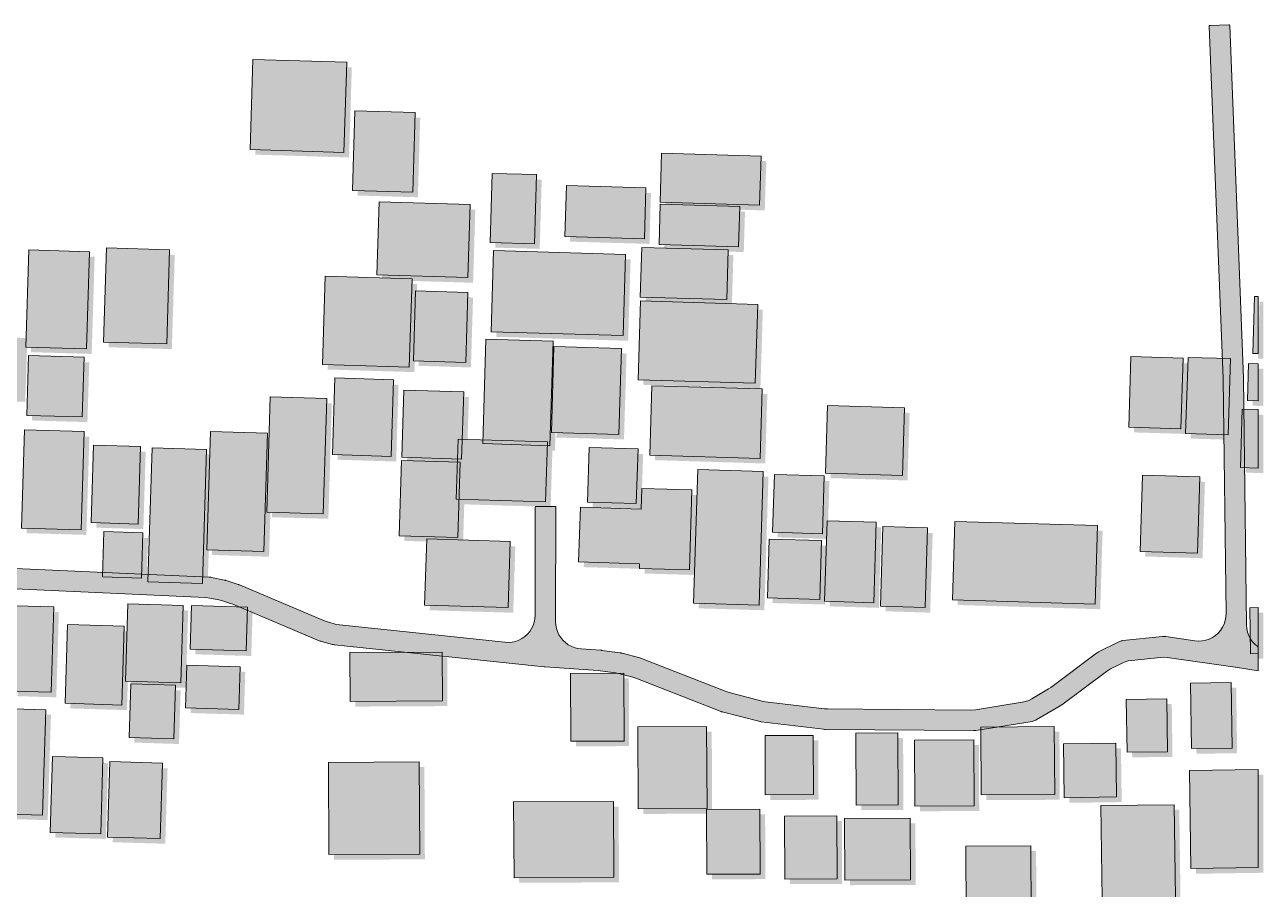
# Model space of a CAD drawing. Header units: metres. Extents: x 305909 to 307171, y 9156037 to 9156671.
# Drawn here: x 306959 to 307140.8, y 9156504.7 to 9156631.5 of the extents above; entities that cross this region are included whole.
import ezdxf

# ---------------------------------------------------------------- set-up
doc = ezdxf.new("R2010")
doc.units = ezdxf.units.M
for name, color, linetype, lineweight, true_color in [('B-BAYANGAN', 7, 'Continuous', 0, 0x76786c), ('J-PERKERASAN_JALAN', 7, 'Continuous', 9, 0x989896), ('K-BANGUNAN_LUAR_TAPAK', 7, 'Continuous', 9, 0xdedede)]:
    doc.layers.add(name, color=color, linetype=linetype, lineweight=lineweight, true_color=true_color)

msp = doc.modelspace()

# ---------------------------------------------------------------- hatches: boundary and pattern name
at = {"layer": 'B-BAYANGAN', "true_color": 0x76786c}
h = msp.add_hatch(color=8, dxfattribs=at)
h.dxf.hatch_style = 1
h.paths.add_polyline_path([(307007, 9156625.27), (307006.6, 9156612.06), (306992.83, 9156612.47), (306993.22, 9156625.68), (307007, 9156625.27)])
h = msp.add_hatch(color=8, dxfattribs=at)
h.dxf.hatch_style = 1
h.paths.add_polyline_path([(307017.04, 9156617.9), (307016.69, 9156606.22), (307007.85, 9156606.48), (307008.2, 9156618.16), (307017.04, 9156617.9)])
h = msp.add_hatch(color=8, dxfattribs=at)
h.dxf.hatch_style = 1
h.paths.add_polyline_path([(307067.82, 9156611.51), (307067.6, 9156604.29), (307053, 9156604.73), (307053.21, 9156611.95), (307067.82, 9156611.51)])
h = msp.add_hatch(color=8, dxfattribs=at)
h.dxf.hatch_style = 1
h.paths.add_polyline_path([(307028.34, 9156608.98), (307034.87, 9156608.79), (307034.57, 9156598.65), (307028.04, 9156598.84), (307028.34, 9156608.98)])
h = msp.add_hatch(color=8, dxfattribs=at)
h.dxf.hatch_style = 1
h.paths.add_polyline_path([(307050.9, 9156606.84), (307050.68, 9156599.38), (307039.03, 9156599.71), (307039.25, 9156607.19), (307050.9, 9156606.84)])
h = msp.add_hatch(color=8, dxfattribs=at)
h.dxf.hatch_style = 1
h.paths.add_polyline_path([(307025.12, 9156604.4), (307024.8, 9156593.68), (307011.41, 9156594.08), (307011.74, 9156604.8), (307025.12, 9156604.4)])
h = msp.add_hatch(color=8, dxfattribs=at)
h.dxf.hatch_style = 1
h.paths.add_polyline_path([(307064.7, 9156604.1), (307064.52, 9156598.18), (307052.85, 9156598.53), (307053.02, 9156604.45), (307064.7, 9156604.1)])
h = msp.add_hatch(color=8, dxfattribs=at)
h.dxf.hatch_style = 1
h.paths.add_polyline_path([(306981.01, 9156597.74), (306980.59, 9156583.95), (306971.31, 9156584.22), (306971.73, 9156598.03), (306981.01, 9156597.74)])
h = msp.add_hatch(color=8, dxfattribs=at)
h.dxf.hatch_style = 1
h.paths.add_polyline_path([(307062.99, 9156597.74), (307062.78, 9156590.45), (307050.09, 9156590.83), (307050.31, 9156598.12), (307062.99, 9156597.74)])
h = msp.add_hatch(color=8, dxfattribs=at)
h.dxf.hatch_style = 1
h.paths.add_polyline_path([(306969.26, 9156597.49), (306968.83, 9156583.24), (306959.9, 9156583.5), (306960.33, 9156597.76), (306969.26, 9156597.49)])
h = msp.add_hatch(color=8, dxfattribs=at)
h.dxf.hatch_style = 1
h.paths.add_polyline_path([(307047.91, 9156597.09), (307047.55, 9156585.17), (307028.19, 9156585.75), (307028.56, 9156597.66), (307047.91, 9156597.09)])
h = msp.add_hatch(color=8, dxfattribs=at)
h.dxf.hatch_style = 1
h.paths.add_polyline_path([(307016.59, 9156593.51), (307016.19, 9156580.57), (307003.47, 9156580.95), (307003.86, 9156593.89), (307016.59, 9156593.51)])
h = msp.add_hatch(color=8, dxfattribs=at)
h.dxf.hatch_style = 1
h.paths.add_polyline_path([(307024.79, 9156591.51), (307024.48, 9156581.25), (307016.8, 9156581.49), (307017.11, 9156591.74), (307024.79, 9156591.51)])
h = msp.add_hatch(color=8, dxfattribs=at)
h.dxf.hatch_style = 1
h.paths.add_polyline_path([(307140.75, 9156590.9), (307140.75, 9156582.54), (307139.96, 9156582.56), (307140.22, 9156590.91), (307140.75, 9156590.9)])
h = msp.add_hatch(color=8, dxfattribs=at)
h.dxf.hatch_style = 1
h.paths.add_polyline_path([(307067.32, 9156589.74), (307066.96, 9156578.19), (307049.77, 9156578.71), (307050.12, 9156590.26), (307067.32, 9156589.74)])
h = msp.add_hatch(color=8, dxfattribs=at)
h.dxf.hatch_style = 1
h.paths.add_polyline_path([(306959.38, 9156585.57), (306959.08, 9156576.21), (306948.7, 9156576.52), (306948.99, 9156585.88), (306959.38, 9156585.57)])
h = msp.add_hatch(color=8, dxfattribs=at)
h.dxf.hatch_style = 1
h.paths.add_polyline_path([(307037.28, 9156584.36), (307036.81, 9156569.03), (307026.97, 9156569.33), (307027.42, 9156584.65), (307037.28, 9156584.36)])
h = msp.add_hatch(color=8, dxfattribs=at)
h.dxf.hatch_style = 1
h.paths.add_polyline_path([(307047.32, 9156583.29), (307046.94, 9156570.69), (307037.03, 9156570.98), (307037.42, 9156583.58), (307047.32, 9156583.29)])
h = msp.add_hatch(color=8, dxfattribs=at)
h.dxf.hatch_style = 1
h.paths.add_polyline_path([(306968.47, 9156582), (306968.2, 9156573.24), (306960.06, 9156573.48), (306960.32, 9156582.24), (306968.47, 9156582)])
h = msp.add_hatch(color=8, dxfattribs=at)
h.dxf.hatch_style = 1
h.paths.add_polyline_path([(307129.73, 9156581.87), (307129.42, 9156571.5), (307121.77, 9156571.73), (307122.08, 9156582.09), (307129.73, 9156581.87)])
h = msp.add_hatch(color=8, dxfattribs=at)
h.dxf.hatch_style = 1
h.paths.add_polyline_path([(307136.71, 9156581.8), (307136.37, 9156570.63), (307130.11, 9156570.82), (307130.46, 9156581.99), (307136.71, 9156581.8)])
h = msp.add_hatch(color=8, dxfattribs=at)
h.dxf.hatch_style = 1
h.paths.add_polyline_path([(307140.75, 9156581.05), (307140.75, 9156575.6), (307139.19, 9156575.64), (307139.35, 9156581.09), (307140.75, 9156581.05)])
h = msp.add_hatch(color=8, dxfattribs=at)
h.dxf.hatch_style = 1
h.paths.add_polyline_path([(307013.85, 9156578.71), (307013.51, 9156567.46), (307004.91, 9156567.72), (307005.25, 9156578.97), (307013.85, 9156578.71)])
h = msp.add_hatch(color=8, dxfattribs=at)
h.dxf.hatch_style = 1
h.paths.add_polyline_path([(307004.07, 9156575.97), (307003.56, 9156559.05), (306995.28, 9156559.29), (306995.79, 9156576.21), (307004.07, 9156575.97)])
h = msp.add_hatch(color=8, dxfattribs=at)
h.dxf.hatch_style = 1
h.paths.add_polyline_path([(307024.18, 9156576.92), (307023.87, 9156567.07), (307015.1, 9156567.33), (307015.39, 9156577.18), (307024.18, 9156576.92)])
h = msp.add_hatch(color=8, dxfattribs=at)
h.dxf.hatch_style = 1
h.paths.add_polyline_path([(307067.98, 9156577.36), (307067.67, 9156567.17), (307051.49, 9156567.66), (307051.79, 9156577.83), (307067.98, 9156577.36)])
h = msp.add_hatch(color=8, dxfattribs=at)
h.dxf.hatch_style = 1
h.paths.add_polyline_path([(307088.85, 9156574.59), (307088.55, 9156564.68), (307077.26, 9156565.02), (307077.56, 9156574.93), (307088.85, 9156574.59)])
h = msp.add_hatch(color=8, dxfattribs=at)
h.dxf.hatch_style = 1
h.paths.add_polyline_path([(307140.75, 9156574.33), (307140.75, 9156565.75), (307138.18, 9156565.83), (307138.43, 9156574.4), (307140.75, 9156574.33)])
h = msp.add_hatch(color=8, dxfattribs=at)
h.dxf.hatch_style = 1
h.paths.add_polyline_path([(306968.49, 9156571.1), (306968.05, 9156556.69), (306959.26, 9156556.95), (306959.7, 9156571.37), (306968.49, 9156571.1)])
h = msp.add_hatch(color=8, dxfattribs=at)
h.dxf.hatch_style = 1
h.paths.add_polyline_path([(306995.38, 9156570.86), (306994.85, 9156553.49), (306986.48, 9156553.75), (306987, 9156571.1), (306995.38, 9156570.86)])
h = msp.add_hatch(color=8, dxfattribs=at)
h.dxf.hatch_style = 1
h.paths.add_polyline_path([(306976.75, 9156568.91), (306976.41, 9156557.54), (306969.5, 9156557.75), (306969.85, 9156569.13), (306976.75, 9156568.91)])
h = msp.add_hatch(color=8, dxfattribs=at)
h.dxf.hatch_style = 1
h.paths.add_polyline_path([(307036.45, 9156569.61), (307036.18, 9156560.79), (307023.07, 9156561.19), (307023.34, 9156570.01), (307036.45, 9156569.61)])
h = msp.add_hatch(color=8, dxfattribs=at)
h.dxf.hatch_style = 1
h.paths.add_polyline_path([(306986.44, 9156568.48), (306985.83, 9156548.83), (306977.83, 9156549.07), (306978.44, 9156568.72), (306986.44, 9156568.48)])
h = msp.add_hatch(color=8, dxfattribs=at)
h.dxf.hatch_style = 1
h.paths.add_polyline_path([(307049.75, 9156568.55), (307049.5, 9156560.55), (307042.34, 9156560.76), (307042.58, 9156568.76), (307049.75, 9156568.55)])
h = msp.add_hatch(color=8, dxfattribs=at)
h.dxf.hatch_style = 1
h.paths.add_polyline_path([(307023.67, 9156566.63), (307023.33, 9156555.55), (307014.69, 9156555.82), (307015.04, 9156566.88), (307023.67, 9156566.63)])
h = msp.add_hatch(color=8, dxfattribs=at)
h.dxf.hatch_style = 1
h.paths.add_polyline_path([(307068.14, 9156565.23), (307067.54, 9156545.64), (307057.91, 9156545.92), (307058.51, 9156565.52), (307068.14, 9156565.23)])
h = msp.add_hatch(color=8, dxfattribs=at)
h.dxf.hatch_style = 1
h.paths.add_polyline_path([(307077.08, 9156564.61), (307076.82, 9156556.1), (307069.5, 9156556.33), (307069.76, 9156564.82), (307077.08, 9156564.61)])
h = msp.add_hatch(color=8, dxfattribs=at)
h.dxf.hatch_style = 1
h.paths.add_polyline_path([(307132.19, 9156564.46), (307131.85, 9156553.27), (307123.42, 9156553.53), (307123.76, 9156564.71), (307132.19, 9156564.46)])
h = msp.add_hatch(color=8, dxfattribs=at)
h.dxf.hatch_style = 1
h.paths.add_polyline_path([(307050.21, 9156559.73), (307050.31, 9156562.76), (307057.67, 9156562.54), (307057.31, 9156550.81), (307049.95, 9156551.03), (307049.97, 9156551.7), (307041.04, 9156551.97), (307041.29, 9156560.01), (307050.21, 9156559.73)])
h = msp.add_hatch(color=8, dxfattribs=at)
h.dxf.hatch_style = 1
h.paths.add_polyline_path([(307084.69, 9156557.81), (307084.34, 9156545.99), (307077.13, 9156546.21), (307077.49, 9156558.02), (307084.69, 9156557.81)])
h = msp.add_hatch(color=8, dxfattribs=at)
h.dxf.hatch_style = 1
h.paths.add_polyline_path([(307117.18, 9156557.3), (307116.83, 9156545.79), (307095.91, 9156546.41), (307096.26, 9156557.92), (307117.18, 9156557.3)])
h = msp.add_hatch(color=8, dxfattribs=at)
h.dxf.hatch_style = 1
h.paths.add_polyline_path([(306977.09, 9156556.24), (306976.88, 9156549.6), (306971.18, 9156549.77), (306971.38, 9156556.42), (306977.09, 9156556.24)])
h = msp.add_hatch(color=8, dxfattribs=at)
h.dxf.hatch_style = 1
h.paths.add_polyline_path([(307092.24, 9156556.97), (307091.88, 9156545.29), (307085.34, 9156545.49), (307085.7, 9156557.17), (307092.24, 9156556.97)])
h = msp.add_hatch(color=8, dxfattribs=at)
h.dxf.hatch_style = 1
h.paths.add_polyline_path([(307030.99, 9156554.99), (307030.69, 9156545.27), (307018.44, 9156545.64), (307018.74, 9156555.36), (307030.99, 9156554.99)])
h = msp.add_hatch(color=8, dxfattribs=at)
h.dxf.hatch_style = 1
h.paths.add_polyline_path([(307076.68, 9156555.11), (307076.42, 9156546.48), (307068.73, 9156546.7), (307068.98, 9156555.34), (307076.68, 9156555.11)])
h = msp.add_hatch(color=8, dxfattribs=at)
h.dxf.hatch_style = 1
h.paths.add_polyline_path([(306964.01, 9156545.38), (306963.63, 9156532.86), (306957.95, 9156533.04), (306958.33, 9156545.56), (306964.01, 9156545.38)])
h = msp.add_hatch(color=8, dxfattribs=at)
h.dxf.hatch_style = 1
h.paths.add_polyline_path([(306982.99, 9156545.6), (306982.64, 9156534.26), (306974.56, 9156534.51), (306974.9, 9156545.85), (306982.99, 9156545.6)])
h = msp.add_hatch(color=8, dxfattribs=at)
h.dxf.hatch_style = 1
h.paths.add_polyline_path([(306992.44, 9156545.34), (306992.24, 9156538.93), (306984.03, 9156539.18), (306984.22, 9156545.59), (306992.44, 9156545.34)])
h = msp.add_hatch(color=8, dxfattribs=at)
h.dxf.hatch_style = 1
h.paths.add_polyline_path([(307140.75, 9156545.27), (307140.75, 9156538.53), (307139.61, 9156538.52), (307139.51, 9156545.25), (307140.75, 9156545.27)])
h = msp.add_hatch(color=8, dxfattribs=at)
h.dxf.hatch_style = 1
h.paths.add_polyline_path([(306974.35, 9156542.55), (306974, 9156530.99), (306965.68, 9156531.24), (306966.03, 9156542.79), (306974.35, 9156542.55)])
h = msp.add_hatch(color=8, dxfattribs=at)
h.dxf.hatch_style = 1
h.paths.add_polyline_path([(307021, 9156538.73), (307021.04, 9156531.58), (307007.51, 9156531.51), (307007.48, 9156538.67), (307021, 9156538.73)])
h = msp.add_hatch(color=8, dxfattribs=at)
h.dxf.hatch_style = 1
h.paths.add_polyline_path([(306991.36, 9156536.6), (306991.17, 9156530.33), (306983.33, 9156530.56), (306983.52, 9156536.83), (306991.36, 9156536.6)])
h = msp.add_hatch(color=8, dxfattribs=at)
h.dxf.hatch_style = 1
h.paths.add_polyline_path([(307047.65, 9156535.65), (307047.7, 9156525.71), (307039.9, 9156525.68), (307039.85, 9156535.6), (307047.65, 9156535.65)])
h = msp.add_hatch(color=8, dxfattribs=at)
h.dxf.hatch_style = 1
h.paths.add_polyline_path([(307136.78, 9156534.28), (307136.92, 9156524.67), (307130.96, 9156524.59), (307130.83, 9156534.2), (307136.78, 9156534.28)])
h = msp.add_hatch(color=8, dxfattribs=at)
h.dxf.hatch_style = 1
h.paths.add_polyline_path([(306981.88, 9156533.89), (306981.64, 9156526.02), (306975.08, 9156526.23), (306975.32, 9156534.08), (306981.88, 9156533.89)])
h = msp.add_hatch(color=8, dxfattribs=at)
h.dxf.hatch_style = 1
h.paths.add_polyline_path([(307127.33, 9156531.9), (307127.43, 9156524.13), (307121.52, 9156524.06), (307121.4, 9156531.81), (307127.33, 9156531.9)])
h = msp.add_hatch(color=8, dxfattribs=at)
h.dxf.hatch_style = 1
h.paths.add_polyline_path([(306962.85, 9156530.3), (306962.37, 9156514.85), (306954.29, 9156515.09), (306954.76, 9156530.55), (306962.85, 9156530.3)])
h = msp.add_hatch(color=8, dxfattribs=at)
h.dxf.hatch_style = 1
h.paths.add_polyline_path([(307059.82, 9156527.84), (307059.88, 9156515.81), (307049.76, 9156515.76), (307049.7, 9156527.8), (307059.82, 9156527.84)])
h = msp.add_hatch(color=8, dxfattribs=at)
h.dxf.hatch_style = 1
h.paths.add_polyline_path([(307110.84, 9156527.82), (307110.9, 9156517.84), (307100.12, 9156517.79), (307100.06, 9156527.76), (307110.84, 9156527.82)])
h = msp.add_hatch(color=8, dxfattribs=at)
h.dxf.hatch_style = 1
h.paths.add_polyline_path([(307075.45, 9156526.54), (307075.49, 9156517.84), (307068.43, 9156517.8), (307068.39, 9156526.52), (307075.45, 9156526.54)])
h = msp.add_hatch(color=8, dxfattribs=at)
h.dxf.hatch_style = 1
h.paths.add_polyline_path([(307087.9, 9156526.89), (307087.95, 9156516.34), (307081.77, 9156516.32), (307081.72, 9156526.86), (307087.9, 9156526.89)])
h = msp.add_hatch(color=8, dxfattribs=at)
h.dxf.hatch_style = 1
h.paths.add_polyline_path([(307099.02, 9156525.89), (307099.07, 9156516.2), (307090.38, 9156516.15), (307090.33, 9156525.84), (307099.02, 9156525.89)])
h = msp.add_hatch(color=8, dxfattribs=at)
h.dxf.hatch_style = 1
h.paths.add_polyline_path([(307119.87, 9156525.39), (307119.98, 9156517.5), (307112.3, 9156517.39), (307112.19, 9156525.28), (307119.87, 9156525.39)])
h = msp.add_hatch(color=8, dxfattribs=at)
h.dxf.hatch_style = 1
h.paths.add_polyline_path([(306971.23, 9156523.24), (306970.9, 9156512.09), (306963.48, 9156512.31), (306963.82, 9156523.45), (306971.23, 9156523.24)])
h = msp.add_hatch(color=8, dxfattribs=at)
h.dxf.hatch_style = 1
h.paths.add_polyline_path([(306979.96, 9156522.45), (306979.63, 9156511.39), (306971.92, 9156511.61), (306972.26, 9156522.68), (306979.96, 9156522.45)])
h = msp.add_hatch(color=8, dxfattribs=at)
h.dxf.hatch_style = 1
h.paths.add_polyline_path([(307017.65, 9156522.65), (307017.72, 9156509.1), (307004.39, 9156509.04), (307004.32, 9156522.58), (307017.65, 9156522.65)])
h = msp.add_hatch(color=8, dxfattribs=at)
h.dxf.hatch_style = 1
h.paths.add_polyline_path([(307140.75, 9156521.53), (307140.75, 9156507.13), (307130.87, 9156506.99), (307130.67, 9156521.38), (307140.75, 9156521.53)])
h = msp.add_hatch(color=8, dxfattribs=at)
h.dxf.hatch_style = 1
h.paths.add_polyline_path([(307046.16, 9156516.84), (307046.21, 9156505.73), (307031.56, 9156505.66), (307031.5, 9156516.77), (307046.16, 9156516.84)])
h = msp.add_hatch(color=8, dxfattribs=at)
h.dxf.hatch_style = 1
h.paths.add_polyline_path([(307128.43, 9156516.37), (307128.62, 9156502.74), (307117.88, 9156502.58), (307117.68, 9156516.23), (307128.43, 9156516.37)])
h = msp.add_hatch(color=8, dxfattribs=at)
h.dxf.hatch_style = 1
h.paths.add_polyline_path([(307067.65, 9156515.7), (307067.7, 9156506.2), (307059.85, 9156506.16), (307059.8, 9156515.66), (307067.65, 9156515.7)])
h = msp.add_hatch(color=8, dxfattribs=at)
h.dxf.hatch_style = 1
h.paths.add_polyline_path([(307078.92, 9156514.71), (307078.96, 9156505.49), (307071.3, 9156505.46), (307071.26, 9156514.67), (307078.92, 9156514.71)])
h = msp.add_hatch(color=8, dxfattribs=at)
h.dxf.hatch_style = 1
h.paths.add_polyline_path([(307089.7, 9156514.38), (307089.75, 9156505.35), (307080.1, 9156505.31), (307080.06, 9156514.33), (307089.7, 9156514.38)])
h = msp.add_hatch(color=8, dxfattribs=at)
h.dxf.hatch_style = 1
h.paths.add_polyline_path([(307107.42, 9156510.32), (307107.46, 9156500.15), (307097.91, 9156500.11), (307097.86, 9156510.27), (307107.42, 9156510.32)])
at = {"layer": 'J-PERKERASAN_JALAN', "true_color": 0xa8a8a6}
h = msp.add_hatch(color=253, dxfattribs=at)
h.dxf.hatch_style = 1
h.paths.add_polyline_path([(306893.42, 9156556.71), (306893.57, 9156556.21), (306893.79, 9156555.74), (306894.06, 9156555.29), (306894.4, 9156554.89), (306894.78, 9156554.53), (306895.2, 9156554.23), (306895.66, 9156553.98), (306896.15, 9156553.8), (306896.66, 9156553.68), (306897.18, 9156553.63), (306920.23, 9156552.87), (306920.25, 9156552.86), (306932.47, 9156552.27), (306932.63, 9156552.26), (306944.68, 9156552.16), (306944.7, 9156552.16), (306944.74, 9156552.16), (306957.59, 9156551.78), (306957.62, 9156551.78), (306986.09, 9156550.49), (306986.16, 9156550.48), (306986.32, 9156550.47), (306986.4, 9156550.45), (306988.31, 9156550.06), (306988.41, 9156550.03), (306988.46, 9156550.02), (306988.56, 9156549.99), (306990.32, 9156549.43), (306990.4, 9156549.4), (306990.44, 9156549.39), (306990.53, 9156549.35), (307003.11, 9156544.05), (307003.63, 9156543.87), (307004.57, 9156543.62), (307005.19, 9156543.51), (307006.61, 9156543.36), (307029.48, 9156540.95), (307030, 9156540.93), (307030.51, 9156540.97), (307031.01, 9156541.08), (307031.5, 9156541.26), (307031.96, 9156541.49), (307032.38, 9156541.78), (307032.76, 9156542.13), (307033.1, 9156542.52), (307033.38, 9156542.95), (307033.61, 9156543.41), (307033.77, 9156543.9), (307033.87, 9156544.4), (307033.9, 9156544.92), (307033.93, 9156560.75), (307033.94, 9156560.88), (307034.07, 9156560.88), (307036.8, 9156560.88), (307036.93, 9156560.87), (307036.93, 9156560.75), (307036.9, 9156543.97), (307036.93, 9156543.47), (307037.03, 9156542.98), (307037.18, 9156542.5), (307037.39, 9156542.04), (307037.66, 9156541.62), (307037.98, 9156541.23), (307038.34, 9156540.89), (307038.75, 9156540.59), (307039.19, 9156540.35), (307039.65, 9156540.16), (307040.14, 9156540.04), (307040.64, 9156539.97), (307043.51, 9156539.78), (307043.58, 9156539.78), (307043.62, 9156539.77), (307043.69, 9156539.76), (307046.37, 9156539.39), (307046.49, 9156539.37), (307046.54, 9156539.36), (307046.66, 9156539.33), (307049.25, 9156538.65), (307049.36, 9156538.62), (307049.42, 9156538.6), (307049.53, 9156538.56), (307061.92, 9156533.72), (307062.38, 9156533.57), (307067.21, 9156532.32), (307067.72, 9156532.23), (307076.35, 9156531.18), (307076.8, 9156531.16), (307097.86, 9156531), (307098.52, 9156531.05), (307105.38, 9156532.15), (307105.87, 9156532.26), (307106.33, 9156532.42), (307106.78, 9156532.65), (307109.22, 9156534.09), (307109.59, 9156534.33), (307116.3, 9156539.34), (307116.37, 9156539.39), (307116.52, 9156539.48), (307116.6, 9156539.52), (307119.56, 9156541), (307119.64, 9156541.04), (307119.79, 9156541.1), (307119.92, 9156541.13), (307120.07, 9156541.16), (307120.16, 9156541.18), (307125.95, 9156541.77), (307126.08, 9156541.78), (307126.32, 9156541.78), (307126.44, 9156541.77), (307130.73, 9156541.16), (307131.26, 9156541.12), (307131.79, 9156541.15), (307132.31, 9156541.25), (307132.81, 9156541.42), (307133.29, 9156541.65), (307133.73, 9156541.95), (307134.12, 9156542.3), (307134.47, 9156542.69), (307134.77, 9156543.14), (307135, 9156543.61), (307135.16, 9156544.12), (307135.26, 9156544.64), (307135.29, 9156545.17), (307134.87, 9156579.59), (307134.87, 9156579.7), (307132.84, 9156631.28), (307132.84, 9156631.4), (307132.96, 9156631.41), (307135.7, 9156631.52), (307135.82, 9156631.52), (307135.83, 9156631.4), (307137.87, 9156579.75), (307137.87, 9156579.73), (307137.87, 9156579.71), (307137.87, 9156579.69), (307138.31, 9156543.45), (307138.35, 9156542.94), (307138.45, 9156542.44), (307138.62, 9156541.96), (307138.85, 9156541.5), (307139.13, 9156541.07), (307139.46, 9156540.69), (307139.85, 9156540.35), (307140, 9156540.24), (307140, 9156536.77), (307136.67, 9156537.29), (307136.62, 9156537.29), (307126.63, 9156538.71), (307126.14, 9156538.75), (307125.65, 9156538.73), (307121.42, 9156538.29), (307120.94, 9156538.21), (307120.48, 9156538.08), (307120.04, 9156537.89), (307118.34, 9156537.04), (307117.73, 9156536.67), (307111.18, 9156531.78), (307111.09, 9156531.71), (307111.05, 9156531.68), (307110.96, 9156531.63), (307107.44, 9156529.56), (307107.36, 9156529.52), (307107.21, 9156529.45), (307107.08, 9156529.4), (307106.93, 9156529.36), (307106.83, 9156529.34), (307098.58, 9156528.02), (307098.5, 9156528.01), (307098.34, 9156527.99), (307098.25, 9156527.99), (307076.52, 9156528.16), (307076.41, 9156528.16), (307076.35, 9156528.17), (307076.24, 9156528.18), (307067.07, 9156529.28), (307066.94, 9156529.3), (307066.87, 9156529.32), (307066.74, 9156529.35), (307061.37, 9156530.73), (307061.25, 9156530.76), (307061.19, 9156530.78), (307061.08, 9156530.82), (307048.68, 9156535.67), (307048.24, 9156535.82), (307046.15, 9156536.36), (307045.69, 9156536.46), (307043.44, 9156536.77), (307043.15, 9156536.8), (307035.31, 9156537.32), (307035.27, 9156537.32), (307035.25, 9156537.32), (307035.21, 9156537.33), (307006.32, 9156540.38), (307006.31, 9156540.38), (307004.49, 9156540.57), (307004.41, 9156540.58), (307004.26, 9156540.61), (307004.18, 9156540.62), (307002.56, 9156541.05), (307002.43, 9156541.09), (307002.36, 9156541.12), (307002.23, 9156541.17), (306989.55, 9156546.51), (306989.21, 9156546.63), (306987.88, 9156547.06), (306987.47, 9156547.17), (306986.18, 9156547.43), (306985.55, 9156547.51), (306957.54, 9156548.78), (306957.47, 9156548.78), (306944.69, 9156549.16), (306944.61, 9156549.16), (306932.52, 9156549.26), (306932.48, 9156549.26), (306932.46, 9156549.26), (306932.42, 9156549.27), (306920.16, 9156549.87), (306920.1, 9156549.87), (306897.12, 9156550.63), (306896.6, 9156550.61), (306896.08, 9156550.53), (306895.57, 9156550.37), (306895.09, 9156550.15), (306894.65, 9156549.87), (306894.24, 9156549.53), (306893.88, 9156549.15), (306893.58, 9156548.72), (306893.33, 9156548.25), (306893.15, 9156547.75), (306893.04, 9156547.24), (306892.99, 9156546.71), (306893.01, 9156547.72), (306893.15, 9156552.27), (306893.32, 9156557.75), (306893.33, 9156557.23), (306893.42, 9156556.71)])
at = {"layer": 'K-BANGUNAN_LUAR_TAPAK', "true_color": 0xececea}
h = msp.add_hatch(color=7, dxfattribs=at)
h.dxf.hatch_style = 1
h.paths.add_polyline_path([(307006.25, 9156626.02), (307005.85, 9156612.81), (306992.08, 9156613.22), (306992.47, 9156626.43), (307006.25, 9156626.02)])
h = msp.add_hatch(color=7, dxfattribs=at)
h.dxf.hatch_style = 1
h.paths.add_polyline_path([(307016.29, 9156618.65), (307015.94, 9156606.97), (307007.1, 9156607.23), (307007.45, 9156618.91), (307016.29, 9156618.65)])
h = msp.add_hatch(color=7, dxfattribs=at)
h.dxf.hatch_style = 1
h.paths.add_polyline_path([(307067.07, 9156612.26), (307066.85, 9156605.04), (307052.25, 9156605.48), (307052.46, 9156612.7), (307067.07, 9156612.26)])
h = msp.add_hatch(color=7, dxfattribs=at)
h.dxf.hatch_style = 1
h.paths.add_polyline_path([(307027.59, 9156609.73), (307034.12, 9156609.54), (307033.82, 9156599.4), (307027.29, 9156599.59), (307027.59, 9156609.73)])
h = msp.add_hatch(color=7, dxfattribs=at)
h.dxf.hatch_style = 1
h.paths.add_polyline_path([(307050.15, 9156607.59), (307049.93, 9156600.13), (307038.28, 9156600.46), (307038.5, 9156607.94), (307050.15, 9156607.59)])
h = msp.add_hatch(color=7, dxfattribs=at)
h.dxf.hatch_style = 1
h.paths.add_polyline_path([(307024.37, 9156605.15), (307024.05, 9156594.43), (307010.66, 9156594.83), (307010.99, 9156605.55), (307024.37, 9156605.15)])
h = msp.add_hatch(color=7, dxfattribs=at)
h.dxf.hatch_style = 1
h.paths.add_polyline_path([(307063.95, 9156604.85), (307063.77, 9156598.93), (307052.1, 9156599.28), (307052.27, 9156605.2), (307063.95, 9156604.85)])
h = msp.add_hatch(color=7, dxfattribs=at)
h.dxf.hatch_style = 1
h.paths.add_polyline_path([(306968.51, 9156598.24), (306968.08, 9156583.99), (306959.15, 9156584.25), (306959.58, 9156598.51), (306968.51, 9156598.24)])
h = msp.add_hatch(color=7, dxfattribs=at)
h.dxf.hatch_style = 1
h.paths.add_polyline_path([(306980.26, 9156598.49), (306979.84, 9156584.7), (306970.56, 9156584.97), (306970.98, 9156598.78), (306980.26, 9156598.49)])
h = msp.add_hatch(color=7, dxfattribs=at)
h.dxf.hatch_style = 1
h.paths.add_polyline_path([(307047.16, 9156597.84), (307046.8, 9156585.92), (307027.44, 9156586.5), (307027.81, 9156598.41), (307047.16, 9156597.84)])
h = msp.add_hatch(color=7, dxfattribs=at)
h.dxf.hatch_style = 1
h.paths.add_polyline_path([(307062.24, 9156598.49), (307062.03, 9156591.2), (307049.34, 9156591.58), (307049.56, 9156598.87), (307062.24, 9156598.49)])
h = msp.add_hatch(color=7, dxfattribs=at)
h.dxf.hatch_style = 1
h.paths.add_polyline_path([(307015.84, 9156594.26), (307015.44, 9156581.32), (307002.72, 9156581.7), (307003.11, 9156594.64), (307015.84, 9156594.26)])
h = msp.add_hatch(color=7, dxfattribs=at)
h.dxf.hatch_style = 1
h.paths.add_polyline_path([(307024.04, 9156592.26), (307023.73, 9156582), (307016.05, 9156582.24), (307016.36, 9156592.49), (307024.04, 9156592.26)])
h = msp.add_hatch(color=7, dxfattribs=at)
h.dxf.hatch_style = 1
h.paths.add_polyline_path([(307066.57, 9156590.49), (307066.21, 9156578.94), (307049.02, 9156579.46), (307049.37, 9156591.01), (307066.57, 9156590.49)])
h = msp.add_hatch(color=7, dxfattribs=at)
h.dxf.hatch_style = 1
h.paths.add_polyline_path([(307140, 9156591.65), (307140, 9156583.29), (307139.21, 9156583.31), (307139.47, 9156591.66), (307140, 9156591.65)])
h = msp.add_hatch(color=7, dxfattribs=at)
h.dxf.hatch_style = 1
h.paths.add_polyline_path([(307036.53, 9156585.11), (307036.06, 9156569.78), (307026.22, 9156570.08), (307026.67, 9156585.4), (307036.53, 9156585.11)])
h = msp.add_hatch(color=7, dxfattribs=at)
h.dxf.hatch_style = 1
h.paths.add_polyline_path([(307046.57, 9156584.04), (307046.19, 9156571.44), (307036.28, 9156571.73), (307036.67, 9156584.33), (307046.57, 9156584.04)])
h = msp.add_hatch(color=7, dxfattribs=at)
h.dxf.hatch_style = 1
h.paths.add_polyline_path([(306967.72, 9156582.75), (306967.45, 9156573.99), (306959.31, 9156574.23), (306959.57, 9156582.99), (306967.72, 9156582.75)])
h = msp.add_hatch(color=7, dxfattribs=at)
h.dxf.hatch_style = 1
h.paths.add_polyline_path([(307128.98, 9156582.62), (307128.67, 9156572.25), (307121.02, 9156572.48), (307121.33, 9156582.84), (307128.98, 9156582.62)])
h = msp.add_hatch(color=7, dxfattribs=at)
h.dxf.hatch_style = 1
h.paths.add_polyline_path([(307135.96, 9156582.55), (307135.62, 9156571.38), (307129.36, 9156571.57), (307129.71, 9156582.74), (307135.96, 9156582.55)])
h = msp.add_hatch(color=7, dxfattribs=at)
h.dxf.hatch_style = 1
h.paths.add_polyline_path([(307140, 9156581.8), (307140, 9156576.35), (307138.44, 9156576.39), (307138.6, 9156581.84), (307140, 9156581.8)])
h = msp.add_hatch(color=7, dxfattribs=at)
h.dxf.hatch_style = 1
h.paths.add_polyline_path([(307013.1, 9156579.46), (307012.76, 9156568.21), (307004.16, 9156568.47), (307004.5, 9156579.72), (307013.1, 9156579.46)])
h = msp.add_hatch(color=7, dxfattribs=at)
h.dxf.hatch_style = 1
h.paths.add_polyline_path([(307023.43, 9156577.67), (307023.12, 9156567.82), (307014.35, 9156568.08), (307014.64, 9156577.93), (307023.43, 9156577.67)])
h = msp.add_hatch(color=7, dxfattribs=at)
h.dxf.hatch_style = 1
h.paths.add_polyline_path([(307067.23, 9156578.11), (307066.92, 9156567.92), (307050.74, 9156568.41), (307051.04, 9156578.58), (307067.23, 9156578.11)])
h = msp.add_hatch(color=7, dxfattribs=at)
h.dxf.hatch_style = 1
h.paths.add_polyline_path([(307003.32, 9156576.72), (307002.81, 9156559.8), (306994.53, 9156560.04), (306995.04, 9156576.96), (307003.32, 9156576.72)])
h = msp.add_hatch(color=7, dxfattribs=at)
h.dxf.hatch_style = 1
h.paths.add_polyline_path([(307088.1, 9156575.34), (307087.8, 9156565.43), (307076.51, 9156565.77), (307076.81, 9156575.68), (307088.1, 9156575.34)])
h = msp.add_hatch(color=7, dxfattribs=at)
h.dxf.hatch_style = 1
h.paths.add_polyline_path([(307140, 9156575.08), (307140, 9156566.5), (307137.43, 9156566.58), (307137.68, 9156575.15), (307140, 9156575.08)])
h = msp.add_hatch(color=7, dxfattribs=at)
h.dxf.hatch_style = 1
h.paths.add_polyline_path([(306967.74, 9156571.85), (306967.3, 9156557.44), (306958.51, 9156557.7), (306958.95, 9156572.12), (306967.74, 9156571.85)])
h = msp.add_hatch(color=7, dxfattribs=at)
h.dxf.hatch_style = 1
h.paths.add_polyline_path([(306994.63, 9156571.61), (306994.1, 9156554.24), (306985.73, 9156554.5), (306986.25, 9156571.85), (306994.63, 9156571.61)])
h = msp.add_hatch(color=7, dxfattribs=at)
h.dxf.hatch_style = 1
h.paths.add_polyline_path([(307035.7, 9156570.36), (307035.43, 9156561.54), (307022.32, 9156561.94), (307022.59, 9156570.76), (307035.7, 9156570.36)])
h = msp.add_hatch(color=7, dxfattribs=at)
h.dxf.hatch_style = 1
h.paths.add_polyline_path([(306976, 9156569.66), (306975.66, 9156558.29), (306968.75, 9156558.5), (306969.1, 9156569.88), (306976, 9156569.66)])
h = msp.add_hatch(color=7, dxfattribs=at)
h.dxf.hatch_style = 1
h.paths.add_polyline_path([(306985.69, 9156569.23), (306985.08, 9156549.58), (306977.08, 9156549.82), (306977.69, 9156569.47), (306985.69, 9156569.23)])
h = msp.add_hatch(color=7, dxfattribs=at)
h.dxf.hatch_style = 1
h.paths.add_polyline_path([(307049, 9156569.3), (307048.75, 9156561.3), (307041.59, 9156561.51), (307041.83, 9156569.51), (307049, 9156569.3)])
h = msp.add_hatch(color=7, dxfattribs=at)
h.dxf.hatch_style = 1
h.paths.add_polyline_path([(307022.92, 9156567.38), (307022.58, 9156556.3), (307013.94, 9156556.57), (307014.29, 9156567.63), (307022.92, 9156567.38)])
h = msp.add_hatch(color=7, dxfattribs=at)
h.dxf.hatch_style = 1
h.paths.add_polyline_path([(307067.39, 9156565.98), (307066.79, 9156546.39), (307057.16, 9156546.67), (307057.76, 9156566.27), (307067.39, 9156565.98)])
h = msp.add_hatch(color=7, dxfattribs=at)
h.dxf.hatch_style = 1
h.paths.add_polyline_path([(307076.33, 9156565.36), (307076.07, 9156556.85), (307068.75, 9156557.08), (307069.01, 9156565.57), (307076.33, 9156565.36)])
h = msp.add_hatch(color=7, dxfattribs=at)
h.dxf.hatch_style = 1
h.paths.add_polyline_path([(307131.44, 9156565.21), (307131.1, 9156554.02), (307122.67, 9156554.28), (307123.01, 9156565.46), (307131.44, 9156565.21)])
h = msp.add_hatch(color=7, dxfattribs=at)
h.dxf.hatch_style = 1
h.paths.add_polyline_path([(307049.46, 9156560.48), (307049.56, 9156563.51), (307056.92, 9156563.29), (307056.56, 9156551.56), (307049.2, 9156551.78), (307049.22, 9156552.45), (307040.29, 9156552.72), (307040.54, 9156560.76), (307049.46, 9156560.48)])
h = msp.add_hatch(color=7, dxfattribs=at)
h.dxf.hatch_style = 1
h.paths.add_polyline_path([(307083.94, 9156558.56), (307083.59, 9156546.74), (307076.38, 9156546.96), (307076.74, 9156558.77), (307083.94, 9156558.56)])
h = msp.add_hatch(color=7, dxfattribs=at)
h.dxf.hatch_style = 1
h.paths.add_polyline_path([(307091.49, 9156557.72), (307091.13, 9156546.04), (307084.59, 9156546.24), (307084.95, 9156557.92), (307091.49, 9156557.72)])
h = msp.add_hatch(color=7, dxfattribs=at)
h.dxf.hatch_style = 1
h.paths.add_polyline_path([(307116.43, 9156558.05), (307116.08, 9156546.54), (307095.16, 9156547.16), (307095.51, 9156558.67), (307116.43, 9156558.05)])
h = msp.add_hatch(color=7, dxfattribs=at)
h.dxf.hatch_style = 1
h.paths.add_polyline_path([(306976.34, 9156556.99), (306976.13, 9156550.35), (306970.43, 9156550.52), (306970.63, 9156557.17), (306976.34, 9156556.99)])
h = msp.add_hatch(color=7, dxfattribs=at)
h.dxf.hatch_style = 1
h.paths.add_polyline_path([(307030.24, 9156555.74), (307029.94, 9156546.02), (307017.69, 9156546.39), (307017.99, 9156556.11), (307030.24, 9156555.74)])
h = msp.add_hatch(color=7, dxfattribs=at)
h.dxf.hatch_style = 1
h.paths.add_polyline_path([(307075.93, 9156555.86), (307075.67, 9156547.23), (307067.98, 9156547.45), (307068.23, 9156556.09), (307075.93, 9156555.86)])
h = msp.add_hatch(color=7, dxfattribs=at)
h.dxf.hatch_style = 1
h.paths.add_polyline_path([(306963.26, 9156546.13), (306962.88, 9156533.61), (306957.2, 9156533.79), (306957.58, 9156546.31), (306963.26, 9156546.13)])
h = msp.add_hatch(color=7, dxfattribs=at)
h.dxf.hatch_style = 1
h.paths.add_polyline_path([(306982.24, 9156546.35), (306981.89, 9156535.01), (306973.81, 9156535.26), (306974.15, 9156546.6), (306982.24, 9156546.35)])
h = msp.add_hatch(color=7, dxfattribs=at)
h.dxf.hatch_style = 1
h.paths.add_polyline_path([(306991.69, 9156546.09), (306991.49, 9156539.68), (306983.28, 9156539.93), (306983.47, 9156546.34), (306991.69, 9156546.09)])
h = msp.add_hatch(color=7, dxfattribs=at)
h.dxf.hatch_style = 1
h.paths.add_polyline_path([(307140, 9156546.02), (307140, 9156539.28), (307138.86, 9156539.27), (307138.76, 9156546), (307140, 9156546.02)])
h = msp.add_hatch(color=7, dxfattribs=at)
h.dxf.hatch_style = 1
h.paths.add_polyline_path([(306973.6, 9156543.3), (306973.25, 9156531.74), (306964.93, 9156531.99), (306965.28, 9156543.54), (306973.6, 9156543.3)])
h = msp.add_hatch(color=7, dxfattribs=at)
h.dxf.hatch_style = 1
h.paths.add_polyline_path([(307020.25, 9156539.48), (307020.29, 9156532.33), (307006.76, 9156532.26), (307006.73, 9156539.42), (307020.25, 9156539.48)])
h = msp.add_hatch(color=7, dxfattribs=at)
h.dxf.hatch_style = 1
h.paths.add_polyline_path([(306990.61, 9156537.35), (306990.42, 9156531.08), (306982.58, 9156531.31), (306982.77, 9156537.58), (306990.61, 9156537.35)])
h = msp.add_hatch(color=7, dxfattribs=at)
h.dxf.hatch_style = 1
h.paths.add_polyline_path([(307046.9, 9156536.4), (307046.95, 9156526.46), (307039.15, 9156526.43), (307039.1, 9156536.35), (307046.9, 9156536.4)])
h = msp.add_hatch(color=7, dxfattribs=at)
h.dxf.hatch_style = 1
h.paths.add_polyline_path([(306981.13, 9156534.64), (306980.89, 9156526.77), (306974.33, 9156526.98), (306974.57, 9156534.83), (306981.13, 9156534.64)])
h = msp.add_hatch(color=7, dxfattribs=at)
h.dxf.hatch_style = 1
h.paths.add_polyline_path([(307136.03, 9156535.03), (307136.17, 9156525.42), (307130.21, 9156525.34), (307130.08, 9156534.95), (307136.03, 9156535.03)])
h = msp.add_hatch(color=7, dxfattribs=at)
h.dxf.hatch_style = 1
h.paths.add_polyline_path([(307126.58, 9156532.65), (307126.68, 9156524.88), (307120.77, 9156524.81), (307120.65, 9156532.56), (307126.58, 9156532.65)])
h = msp.add_hatch(color=7, dxfattribs=at)
h.dxf.hatch_style = 1
h.paths.add_polyline_path([(306962.1, 9156531.05), (306961.62, 9156515.6), (306953.54, 9156515.84), (306954.01, 9156531.3), (306962.1, 9156531.05)])
h = msp.add_hatch(color=7, dxfattribs=at)
h.dxf.hatch_style = 1
h.paths.add_polyline_path([(307059.07, 9156528.59), (307059.13, 9156516.56), (307049.01, 9156516.51), (307048.95, 9156528.55), (307059.07, 9156528.59)])
h = msp.add_hatch(color=7, dxfattribs=at)
h.dxf.hatch_style = 1
h.paths.add_polyline_path([(307074.7, 9156527.29), (307074.74, 9156518.59), (307067.68, 9156518.55), (307067.64, 9156527.27), (307074.7, 9156527.29)])
h = msp.add_hatch(color=7, dxfattribs=at)
h.dxf.hatch_style = 1
h.paths.add_polyline_path([(307087.15, 9156527.64), (307087.2, 9156517.09), (307081.02, 9156517.07), (307080.97, 9156527.61), (307087.15, 9156527.64)])
h = msp.add_hatch(color=7, dxfattribs=at)
h.dxf.hatch_style = 1
h.paths.add_polyline_path([(307110.09, 9156528.57), (307110.15, 9156518.59), (307099.37, 9156518.54), (307099.31, 9156528.51), (307110.09, 9156528.57)])
h = msp.add_hatch(color=7, dxfattribs=at)
h.dxf.hatch_style = 1
h.paths.add_polyline_path([(307098.27, 9156526.64), (307098.32, 9156516.95), (307089.63, 9156516.9), (307089.58, 9156526.59), (307098.27, 9156526.64)])
h = msp.add_hatch(color=7, dxfattribs=at)
h.dxf.hatch_style = 1
h.paths.add_polyline_path([(307119.12, 9156526.14), (307119.23, 9156518.25), (307111.55, 9156518.14), (307111.44, 9156526.03), (307119.12, 9156526.14)])
h = msp.add_hatch(color=7, dxfattribs=at)
h.dxf.hatch_style = 1
h.paths.add_polyline_path([(306970.48, 9156523.99), (306970.15, 9156512.84), (306962.73, 9156513.06), (306963.07, 9156524.2), (306970.48, 9156523.99)])
h = msp.add_hatch(color=7, dxfattribs=at)
h.dxf.hatch_style = 1
h.paths.add_polyline_path([(306979.21, 9156523.2), (306978.88, 9156512.14), (306971.17, 9156512.36), (306971.51, 9156523.43), (306979.21, 9156523.2)])
h = msp.add_hatch(color=7, dxfattribs=at)
h.dxf.hatch_style = 1
h.paths.add_polyline_path([(307016.9, 9156523.4), (307016.97, 9156509.85), (307003.64, 9156509.79), (307003.57, 9156523.33), (307016.9, 9156523.4)])
h = msp.add_hatch(color=7, dxfattribs=at)
h.dxf.hatch_style = 1
h.paths.add_polyline_path([(307140, 9156522.28), (307140, 9156507.88), (307130.12, 9156507.74), (307129.92, 9156522.13), (307140, 9156522.28)])
h = msp.add_hatch(color=7, dxfattribs=at)
h.dxf.hatch_style = 1
h.paths.add_polyline_path([(307045.41, 9156517.59), (307045.46, 9156506.48), (307030.81, 9156506.41), (307030.75, 9156517.52), (307045.41, 9156517.59)])
h = msp.add_hatch(color=7, dxfattribs=at)
h.dxf.hatch_style = 1
h.paths.add_polyline_path([(307066.9, 9156516.45), (307066.95, 9156506.95), (307059.1, 9156506.91), (307059.05, 9156516.41), (307066.9, 9156516.45)])
h = msp.add_hatch(color=7, dxfattribs=at)
h.dxf.hatch_style = 1
h.paths.add_polyline_path([(307127.68, 9156517.12), (307127.87, 9156503.49), (307117.13, 9156503.33), (307116.93, 9156516.98), (307127.68, 9156517.12)])
h = msp.add_hatch(color=7, dxfattribs=at)
h.dxf.hatch_style = 1
h.paths.add_polyline_path([(307078.17, 9156515.46), (307078.21, 9156506.24), (307070.55, 9156506.21), (307070.51, 9156515.42), (307078.17, 9156515.46)])
h = msp.add_hatch(color=7, dxfattribs=at)
h.dxf.hatch_style = 1
h.paths.add_polyline_path([(307088.95, 9156515.13), (307089, 9156506.1), (307079.35, 9156506.06), (307079.31, 9156515.08), (307088.95, 9156515.13)])
h = msp.add_hatch(color=7, dxfattribs=at)
h.dxf.hatch_style = 1
h.paths.add_polyline_path([(307106.67, 9156511.07), (307106.71, 9156500.9), (307097.16, 9156500.86), (307097.11, 9156511.02), (307106.67, 9156511.07)])

# ---------------------------------------------------------------- linework, layer by layer
at = {"layer": 'J-PERKERASAN_JALAN', "color": 8, "lineweight": 13, "true_color": 0x787876}
msp.add_lwpolyline([(306957.62, 9156551.78), (306986.09, 9156550.49), (306986.16, 9156550.48), (306986.32, 9156550.47), (306986.4, 9156550.45), (306988.31, 9156550.06), (306988.41, 9156550.03), (306988.46, 9156550.02), (306988.56, 9156549.99), (306990.32, 9156549.43), (306990.4, 9156549.4), (306990.44, 9156549.39), (306990.53, 9156549.35), (307003.11, 9156544.05), (307003.63, 9156543.87), (307004.57, 9156543.62), (307005.19, 9156543.51), (307006.61, 9156543.36), (307029.48, 9156540.95), (307030, 9156540.93), (307030.51, 9156540.97), (307031.01, 9156541.08), (307031.5, 9156541.26), (307031.96, 9156541.49), (307032.38, 9156541.78), (307032.76, 9156542.13), (307033.1, 9156542.52), (307033.38, 9156542.95), (307033.61, 9156543.41), (307033.77, 9156543.9), (307033.87, 9156544.4), (307033.9, 9156544.92), (307033.93, 9156560.75), (307033.94, 9156560.88), (307034.07, 9156560.88), (307036.8, 9156560.88), (307036.93, 9156560.87), (307036.93, 9156560.75), (307036.9, 9156543.97), (307036.93, 9156543.47), (307037.03, 9156542.98), (307037.18, 9156542.5), (307037.39, 9156542.04), (307037.66, 9156541.62), (307037.98, 9156541.23), (307038.34, 9156540.89), (307038.75, 9156540.59), (307039.19, 9156540.35), (307039.65, 9156540.16), (307040.14, 9156540.04), (307040.64, 9156539.97), (307043.51, 9156539.78), (307043.58, 9156539.78), (307043.62, 9156539.77), (307043.69, 9156539.76), (307046.37, 9156539.39), (307046.49, 9156539.37), (307046.54, 9156539.36), (307046.66, 9156539.33), (307049.25, 9156538.65), (307049.36, 9156538.62), (307049.42, 9156538.6), (307049.53, 9156538.56), (307061.92, 9156533.72), (307062.38, 9156533.57), (307067.21, 9156532.32), (307067.72, 9156532.23), (307076.35, 9156531.18), (307076.8, 9156531.16), (307097.86, 9156531), (307098.52, 9156531.05), (307105.38, 9156532.15), (307105.87, 9156532.26), (307106.33, 9156532.42), (307106.78, 9156532.65), (307109.22, 9156534.09), (307109.59, 9156534.33), (307116.3, 9156539.34), (307116.37, 9156539.39), (307116.52, 9156539.48), (307116.6, 9156539.52), (307119.56, 9156541), (307119.64, 9156541.04), (307119.79, 9156541.1), (307119.92, 9156541.13), (307120.07, 9156541.16), (307120.16, 9156541.18), (307125.95, 9156541.77), (307126.08, 9156541.78), (307126.32, 9156541.78), (307126.44, 9156541.77), (307130.73, 9156541.16), (307131.26, 9156541.12), (307131.79, 9156541.15), (307132.31, 9156541.25), (307132.81, 9156541.42), (307133.29, 9156541.65), (307133.73, 9156541.95), (307134.12, 9156542.3), (307134.47, 9156542.69), (307134.77, 9156543.14), (307135, 9156543.61), (307135.16, 9156544.12), (307135.26, 9156544.64), (307135.29, 9156545.17), (307134.87, 9156579.59), (307134.87, 9156579.7), (307132.84, 9156631.28), (307132.84, 9156631.4), (307132.96, 9156631.41), (307135.7, 9156631.52), (307135.82, 9156631.52), (307135.83, 9156631.4), (307137.87, 9156579.75), (307137.87, 9156579.73), (307137.87, 9156579.71), (307137.87, 9156579.69), (307138.31, 9156543.45), (307138.35, 9156542.94), (307138.45, 9156542.44), (307138.62, 9156541.96), (307138.85, 9156541.5), (307139.13, 9156541.07), (307139.46, 9156540.69), (307139.85, 9156540.35), (307140, 9156540.24), (307140, 9156536.77), (307136.67, 9156537.29), (307136.62, 9156537.29), (307126.63, 9156538.71), (307126.14, 9156538.75), (307125.65, 9156538.73), (307121.42, 9156538.29), (307120.94, 9156538.21), (307120.48, 9156538.08), (307120.04, 9156537.89), (307118.34, 9156537.04), (307117.73, 9156536.67), (307111.18, 9156531.78), (307111.09, 9156531.71), (307111.05, 9156531.68), (307110.96, 9156531.63), (307107.44, 9156529.56), (307107.36, 9156529.52), (307107.21, 9156529.45), (307107.08, 9156529.4), (307106.93, 9156529.36), (307106.83, 9156529.34), (307098.58, 9156528.02), (307098.5, 9156528.01), (307098.34, 9156527.99), (307098.25, 9156527.99), (307076.52, 9156528.16), (307076.41, 9156528.16), (307076.35, 9156528.17), (307076.24, 9156528.18), (307067.07, 9156529.28), (307066.94, 9156529.3), (307066.87, 9156529.32), (307066.74, 9156529.35), (307061.37, 9156530.73), (307061.25, 9156530.76), (307061.19, 9156530.78), (307061.08, 9156530.82), (307048.68, 9156535.67), (307048.24, 9156535.82), (307046.15, 9156536.36), (307045.69, 9156536.46), (307043.44, 9156536.77), (307043.15, 9156536.8), (307035.31, 9156537.32), (307035.27, 9156537.32), (307035.25, 9156537.32), (307035.21, 9156537.33), (307006.32, 9156540.38), (307006.31, 9156540.38), (307004.49, 9156540.57), (307004.41, 9156540.58), (307004.26, 9156540.61), (307004.18, 9156540.62), (307002.56, 9156541.05), (307002.43, 9156541.09), (307002.36, 9156541.12), (307002.23, 9156541.17), (306989.55, 9156546.51), (306989.21, 9156546.63), (306987.88, 9156547.06), (306987.47, 9156547.17), (306986.18, 9156547.43), (306985.55, 9156547.51), (306957.54, 9156548.78)], dxfattribs=at)
at = {"layer": 'K-BANGUNAN_LUAR_TAPAK', "color": 253, "lineweight": 9, "true_color": 0xb0b0ae}
for points in [[(307006.25, 9156626.02), (307005.85, 9156612.81), (306992.08, 9156613.22), (306992.47, 9156626.43), (307006.25, 9156626.02)], [(307016.29, 9156618.65), (307015.94, 9156606.97), (307007.1, 9156607.23), (307007.45, 9156618.91), (307016.29, 9156618.65)], [(307067.07, 9156612.26), (307066.85, 9156605.04), (307052.25, 9156605.48), (307052.46, 9156612.7), (307067.07, 9156612.26)], [(307027.59, 9156609.73), (307034.12, 9156609.54), (307033.82, 9156599.4), (307027.29, 9156599.59), (307027.59, 9156609.73)], [(307050.15, 9156607.59), (307049.93, 9156600.13), (307038.28, 9156600.46), (307038.5, 9156607.94), (307050.15, 9156607.59)], [(307024.37, 9156605.15), (307024.05, 9156594.43), (307010.66, 9156594.83), (307010.99, 9156605.55), (307024.37, 9156605.15)], [(307063.95, 9156604.85), (307063.77, 9156598.93), (307052.1, 9156599.28), (307052.27, 9156605.2), (307063.95, 9156604.85)], [(306968.51, 9156598.24), (306968.08, 9156583.99), (306959.15, 9156584.25), (306959.58, 9156598.51), (306968.51, 9156598.24)], [(306980.26, 9156598.49), (306979.84, 9156584.7), (306970.56, 9156584.97), (306970.98, 9156598.78), (306980.26, 9156598.49)], [(307047.16, 9156597.84), (307046.8, 9156585.92), (307027.44, 9156586.5), (307027.81, 9156598.41), (307047.16, 9156597.84)], [(307062.24, 9156598.49), (307062.03, 9156591.2), (307049.34, 9156591.58), (307049.56, 9156598.87), (307062.24, 9156598.49)], [(307015.84, 9156594.26), (307015.44, 9156581.32), (307002.72, 9156581.7), (307003.11, 9156594.64), (307015.84, 9156594.26)], [(307024.04, 9156592.26), (307023.73, 9156582), (307016.05, 9156582.24), (307016.36, 9156592.49), (307024.04, 9156592.26)], [(307066.57, 9156590.49), (307066.21, 9156578.94), (307049.02, 9156579.46), (307049.37, 9156591.01), (307066.57, 9156590.49)], [(307140, 9156591.65), (307140, 9156583.29), (307139.21, 9156583.31), (307139.47, 9156591.66), (307140, 9156591.65)], [(307036.53, 9156585.11), (307036.06, 9156569.78), (307026.22, 9156570.08), (307026.67, 9156585.4), (307036.53, 9156585.11)], [(307046.57, 9156584.04), (307046.19, 9156571.44), (307036.28, 9156571.73), (307036.67, 9156584.33), (307046.57, 9156584.04)], [(306967.72, 9156582.75), (306967.45, 9156573.99), (306959.31, 9156574.23), (306959.57, 9156582.99), (306967.72, 9156582.75)], [(307128.98, 9156582.62), (307128.67, 9156572.25), (307121.02, 9156572.48), (307121.33, 9156582.84), (307128.98, 9156582.62)], [(307135.96, 9156582.55), (307135.62, 9156571.38), (307129.36, 9156571.57), (307129.71, 9156582.74), (307135.96, 9156582.55)], [(307140, 9156581.8), (307140, 9156576.35), (307138.44, 9156576.39), (307138.6, 9156581.84), (307140, 9156581.8)], [(307013.1, 9156579.46), (307012.76, 9156568.21), (307004.16, 9156568.47), (307004.5, 9156579.72), (307013.1, 9156579.46)], [(307023.43, 9156577.67), (307023.12, 9156567.82), (307014.35, 9156568.08), (307014.64, 9156577.93), (307023.43, 9156577.67)], [(307067.23, 9156578.11), (307066.92, 9156567.92), (307050.74, 9156568.41), (307051.04, 9156578.58), (307067.23, 9156578.11)], [(307003.32, 9156576.72), (307002.81, 9156559.8), (306994.53, 9156560.04), (306995.04, 9156576.96), (307003.32, 9156576.72)], [(307088.1, 9156575.34), (307087.8, 9156565.43), (307076.51, 9156565.77), (307076.81, 9156575.68), (307088.1, 9156575.34)], [(307140, 9156575.08), (307140, 9156566.5), (307137.43, 9156566.58), (307137.68, 9156575.15), (307140, 9156575.08)], [(306967.74, 9156571.85), (306967.3, 9156557.44), (306958.51, 9156557.7), (306958.95, 9156572.12), (306967.74, 9156571.85)], [(306994.63, 9156571.61), (306994.1, 9156554.24), (306985.73, 9156554.5), (306986.25, 9156571.85), (306994.63, 9156571.61)], [(307035.7, 9156570.36), (307035.43, 9156561.54), (307022.32, 9156561.94), (307022.59, 9156570.76), (307035.7, 9156570.36)], [(306976, 9156569.66), (306975.66, 9156558.29), (306968.75, 9156558.5), (306969.1, 9156569.88), (306976, 9156569.66)], [(306985.69, 9156569.23), (306985.08, 9156549.58), (306977.08, 9156549.82), (306977.69, 9156569.47), (306985.69, 9156569.23)], [(307049, 9156569.3), (307048.75, 9156561.3), (307041.59, 9156561.51), (307041.83, 9156569.51), (307049, 9156569.3)], [(307022.92, 9156567.38), (307022.58, 9156556.3), (307013.94, 9156556.57), (307014.29, 9156567.63), (307022.92, 9156567.38)], [(307067.39, 9156565.98), (307066.79, 9156546.39), (307057.16, 9156546.67), (307057.76, 9156566.27), (307067.39, 9156565.98)], [(307076.33, 9156565.36), (307076.07, 9156556.85), (307068.75, 9156557.08), (307069.01, 9156565.57), (307076.33, 9156565.36)], [(307131.44, 9156565.21), (307131.1, 9156554.02), (307122.67, 9156554.28), (307123.01, 9156565.46), (307131.44, 9156565.21)], [(307049.46, 9156560.48), (307049.56, 9156563.51), (307056.92, 9156563.29), (307056.56, 9156551.56), (307049.2, 9156551.78), (307049.22, 9156552.45), (307040.29, 9156552.72), (307040.54, 9156560.76), (307049.46, 9156560.48)], [(307083.94, 9156558.56), (307083.59, 9156546.74), (307076.38, 9156546.96), (307076.74, 9156558.77), (307083.94, 9156558.56)], [(307091.49, 9156557.72), (307091.13, 9156546.04), (307084.59, 9156546.24), (307084.95, 9156557.92), (307091.49, 9156557.72)], [(307116.43, 9156558.05), (307116.08, 9156546.54), (307095.16, 9156547.16), (307095.51, 9156558.67), (307116.43, 9156558.05)], [(306976.34, 9156556.99), (306976.13, 9156550.35), (306970.43, 9156550.52), (306970.63, 9156557.17), (306976.34, 9156556.99)], [(307030.24, 9156555.74), (307029.94, 9156546.02), (307017.69, 9156546.39), (307017.99, 9156556.11), (307030.24, 9156555.74)], [(307075.93, 9156555.86), (307075.67, 9156547.23), (307067.98, 9156547.45), (307068.23, 9156556.09), (307075.93, 9156555.86)], [(306963.26, 9156546.13), (306962.88, 9156533.61), (306957.2, 9156533.79), (306957.58, 9156546.31), (306963.26, 9156546.13)], [(306982.24, 9156546.35), (306981.89, 9156535.01), (306973.81, 9156535.26), (306974.15, 9156546.6), (306982.24, 9156546.35)], [(306991.69, 9156546.09), (306991.49, 9156539.68), (306983.28, 9156539.93), (306983.47, 9156546.34), (306991.69, 9156546.09)], [(307140, 9156546.02), (307140, 9156539.28), (307138.86, 9156539.27), (307138.76, 9156546), (307140, 9156546.02)], [(306973.6, 9156543.3), (306973.25, 9156531.74), (306964.93, 9156531.99), (306965.28, 9156543.54), (306973.6, 9156543.3)], [(307020.25, 9156539.48), (307020.29, 9156532.33), (307006.76, 9156532.26), (307006.73, 9156539.42), (307020.25, 9156539.48)], [(306990.61, 9156537.35), (306990.42, 9156531.08), (306982.58, 9156531.31), (306982.77, 9156537.58), (306990.61, 9156537.35)], [(307046.9, 9156536.4), (307046.95, 9156526.46), (307039.15, 9156526.43), (307039.1, 9156536.35), (307046.9, 9156536.4)], [(306981.13, 9156534.64), (306980.89, 9156526.77), (306974.33, 9156526.98), (306974.57, 9156534.83), (306981.13, 9156534.64)], [(307136.03, 9156535.03), (307136.17, 9156525.42), (307130.21, 9156525.34), (307130.08, 9156534.95), (307136.03, 9156535.03)], [(307126.58, 9156532.65), (307126.68, 9156524.88), (307120.77, 9156524.81), (307120.65, 9156532.56), (307126.58, 9156532.65)], [(306962.1, 9156531.05), (306961.62, 9156515.6), (306953.54, 9156515.84), (306954.01, 9156531.3), (306962.1, 9156531.05)], [(307059.07, 9156528.59), (307059.13, 9156516.56), (307049.01, 9156516.51), (307048.95, 9156528.55), (307059.07, 9156528.59)], [(307074.7, 9156527.29), (307074.74, 9156518.59), (307067.68, 9156518.55), (307067.64, 9156527.27), (307074.7, 9156527.29)], [(307087.15, 9156527.64), (307087.2, 9156517.09), (307081.02, 9156517.07), (307080.97, 9156527.61), (307087.15, 9156527.64)], [(307110.09, 9156528.57), (307110.15, 9156518.59), (307099.37, 9156518.54), (307099.31, 9156528.51), (307110.09, 9156528.57)], [(307098.27, 9156526.64), (307098.32, 9156516.95), (307089.63, 9156516.9), (307089.58, 9156526.59), (307098.27, 9156526.64)], [(307119.12, 9156526.14), (307119.23, 9156518.25), (307111.55, 9156518.14), (307111.44, 9156526.03), (307119.12, 9156526.14)], [(306970.48, 9156523.99), (306970.15, 9156512.84), (306962.73, 9156513.06), (306963.07, 9156524.2), (306970.48, 9156523.99)], [(306979.21, 9156523.2), (306978.88, 9156512.14), (306971.17, 9156512.36), (306971.51, 9156523.43), (306979.21, 9156523.2)], [(307016.9, 9156523.4), (307016.97, 9156509.85), (307003.64, 9156509.79), (307003.57, 9156523.33), (307016.9, 9156523.4)], [(307140, 9156522.28), (307140, 9156507.88), (307130.12, 9156507.74), (307129.92, 9156522.13), (307140, 9156522.28)], [(307045.41, 9156517.59), (307045.46, 9156506.48), (307030.81, 9156506.41), (307030.75, 9156517.52), (307045.41, 9156517.59)], [(307066.9, 9156516.45), (307066.95, 9156506.95), (307059.1, 9156506.91), (307059.05, 9156516.41), (307066.9, 9156516.45)], [(307127.68, 9156517.12), (307127.87, 9156503.49), (307117.13, 9156503.33), (307116.93, 9156516.98), (307127.68, 9156517.12)], [(307078.17, 9156515.46), (307078.21, 9156506.24), (307070.55, 9156506.21), (307070.51, 9156515.42), (307078.17, 9156515.46)], [(307088.95, 9156515.13), (307089, 9156506.1), (307079.35, 9156506.06), (307079.31, 9156515.08), (307088.95, 9156515.13)], [(307106.67, 9156511.07), (307106.71, 9156500.9), (307097.16, 9156500.86), (307097.11, 9156511.02), (307106.67, 9156511.07)]]:
    msp.add_lwpolyline(points, close=True, dxfattribs=at)

doc.saveas('drawing.dxf')
